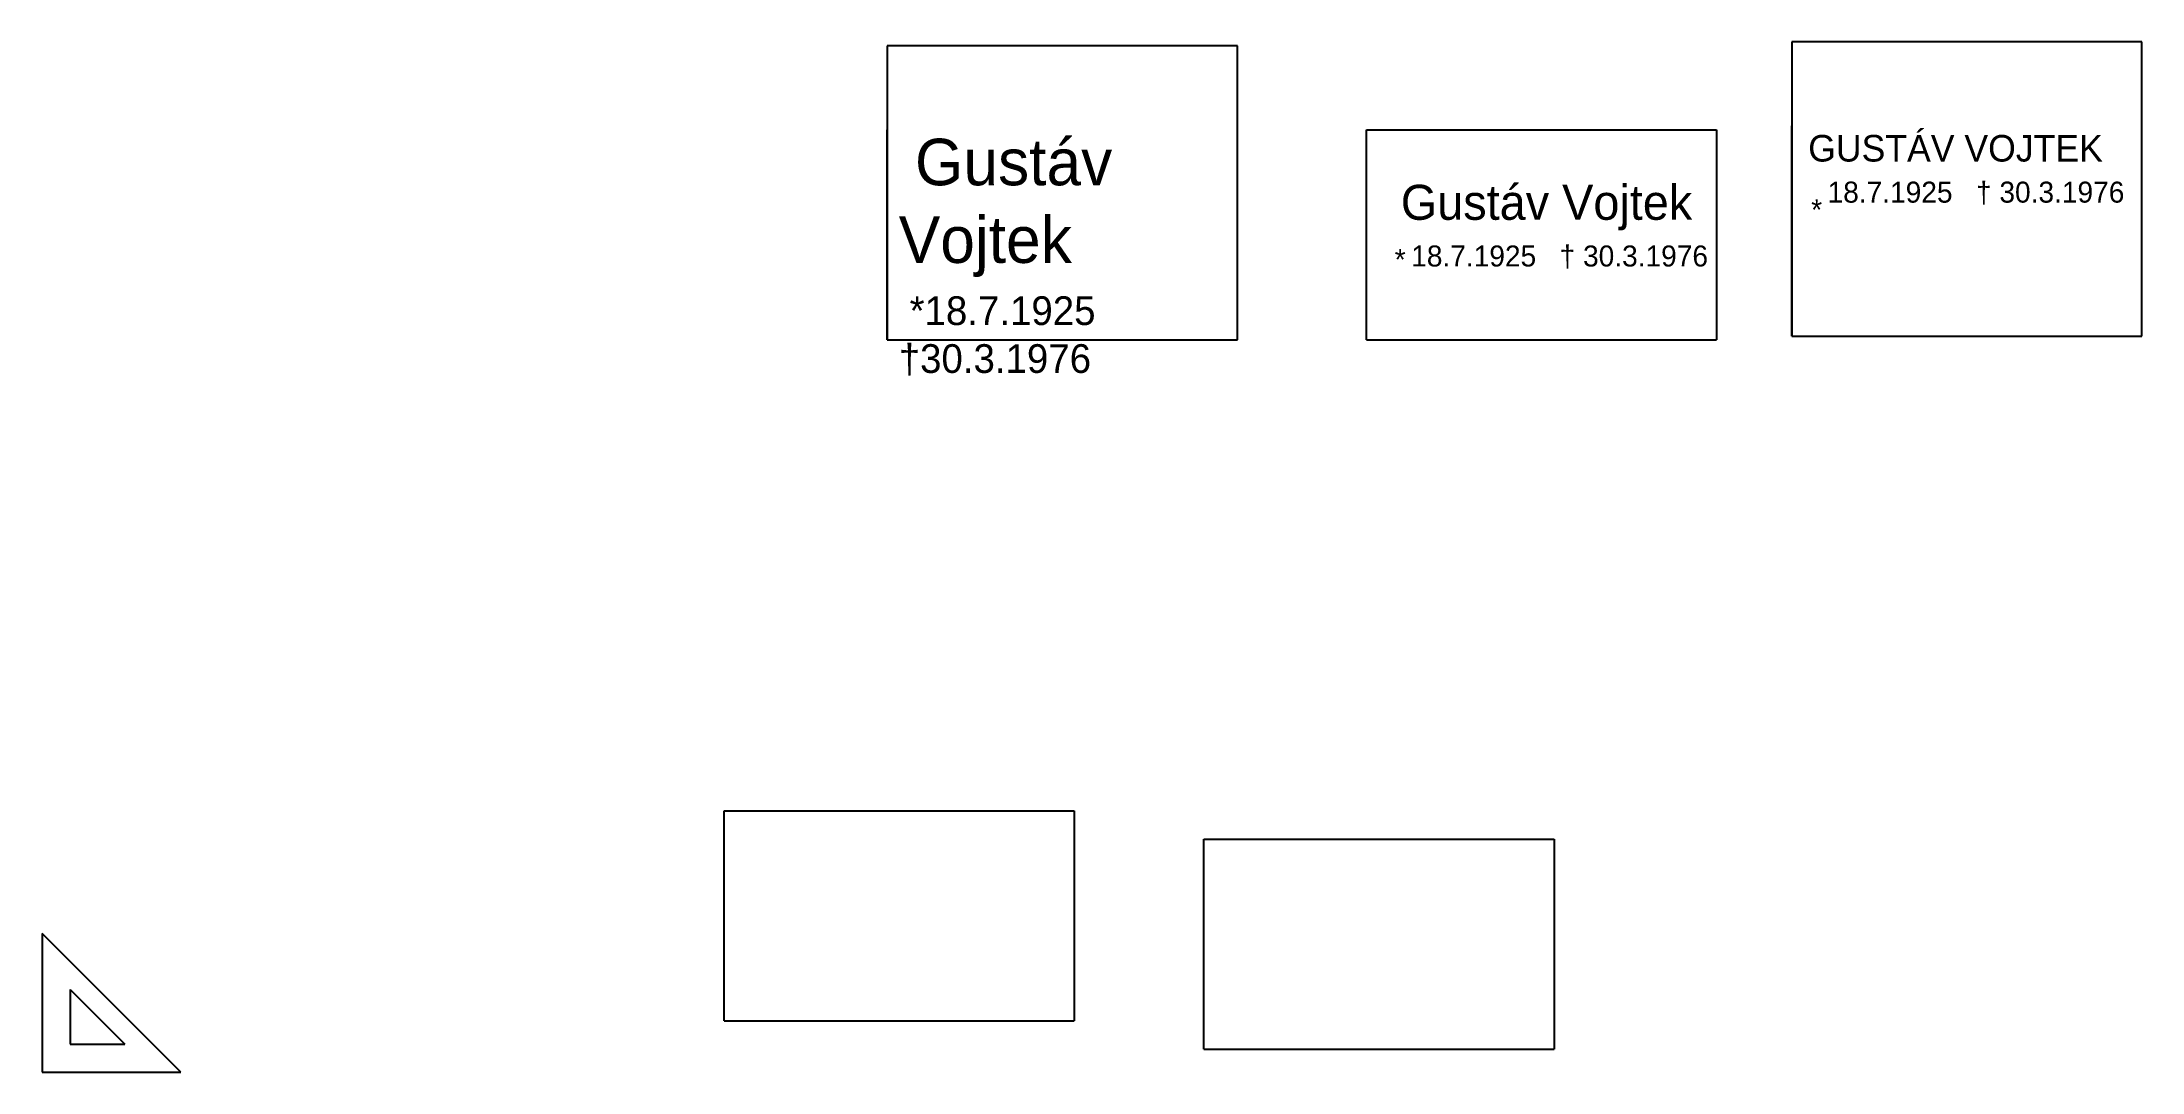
# Model space of a CAD drawing. Header units: millimetres. Extents: x -605 to 895, y -523 to 213.
import ezdxf

# ---------------------------------------------------------------- set-up
doc = ezdxf.new("R2010")
doc.units = ezdxf.units.MM
doc.layers.get('0').update_dxf_attribs({"true_color": 0xc2ced6})
doc.styles.get("Standard").update_dxf_attribs({"font": 'GreatVibes-Regular.ttf'})

msp = doc.modelspace()

# ---------------------------------------------------------------- linework, layer by layer
for p, q in [((894.8, 212.7), (644.8, 212.7)), ((644.8, 212.7), (644.8, 2.7)), ((894.8, 2.7), (894.8, 212.7)), ((248.9, 209.9), (-1.1, 209.9)), ((-1.1, 209.9), (-1.1, -0.1)), ((248.9, -0.1), (248.9, 209.9)), ((644.8, 2.7), (644.8, 152.7)), ((-1.1, -0.1), (-1.1, 149.9)), ((341, -0.1), (341, 149.9)), ((341, -0.1), (341, 149.9)), ((341, 149.9), (591, 149.9)), ((591, 149.9), (591, -0.1)), ((644.8, 2.7), (894.8, 2.7)), ((-1.1, -0.1), (248.9, -0.1)), ((341, -0.1), (591, -0.1)), ((-117.6, -486.4), (-117.6, -336.4)), ((-117.6, -486.4), (-117.6, -336.4)), ((-117.6, -336.4), (132.4, -336.4)), ((132.4, -336.4), (132.4, -486.4)), ((225, -506.6), (225, -356.6)), ((225, -506.6), (225, -356.6)), ((225, -356.6), (475, -356.6)), ((475, -356.6), (475, -506.6)), ((-505.6, -522.9), (-604.6, -423.9)), ((-604.6, -423.9), (-604.6, -522.9)), ((-584.6, -463.9), (-545.6, -502.9)), ((-584.6, -463.9), (-584.6, -502.9)), ((-117.6, -486.4), (132.4, -486.4)), ((-584.6, -502.9), (-545.6, -502.9)), ((225, -506.6), (475, -506.6)), ((-604.6, -522.9), (-505.6, -522.9)), ((-604.6, -522.9), (-584.6, -522.9))]:
    msp.add_line(p, q)

# ---------------------------------------------------------------- texts
at = {"char_height": 20.52, "attachment_point": 1}
for s, insert in [('\\pi3.5021;{\\fIskoola Pota|b0|i0|c0|p34;\\H0.92593x;GUSTÁV VOJTEK\\P\\pi116.51;\\H0.05263x;\\P\\pi6.1968;\\H15x;  18.7.1925   † 30.3.1976}', (653, 146.3)), ('\\pi11.617;{\\H1.6204x;Gust\\fGreat Vibes|b0|i0|c238|p2;áv Vojtek\\fGreat Vibes|b0|i0|c0|p2;\\P\\pi116.51;\\H0.030075x;\\P\\pi7.7628;\\H20.52x;*\\fGreat Vibes|b0|i0|c238|p2;18.7.1925\\fGreat Vibes|b0|i0|c0|p2; \\fGreat Vibes|b0|i0|c238|p2;†30.3.1976}', (7.1, 143.6)), ('\\pi9.9145;{\\fIskoola Pota|b0|i0|c0|p34;\\H1.2183x;Gustáv Vojtek\\H1.33x;\\P\\pi116.51;\\H0.030075x;\\P\\pi6.1968;\\H15x;  18.7.1925   † 30.3.1976}', (355.7, 110.7)), ('\\pi116.51;{\\fIskoola Pota|b0|i0|c0|p34;\\H0.048732x;\\P\\pi112.54;\\H15x;* }', (546.1, 102.1)), ('\\pi116.51;{\\fIskoola Pota|b0|i0|c0|p34;\\H0.048732x;\\P\\pi112.54;\\H15x;* }', (248.7, 66.5))]:
    msp.add_mtext_dynamic_manual_height_columns(s, width=233.019, gutter_width=12.5, heights=[0], dxfattribs=dict(at, insert=insert))

doc.saveas('drawing.dxf')
